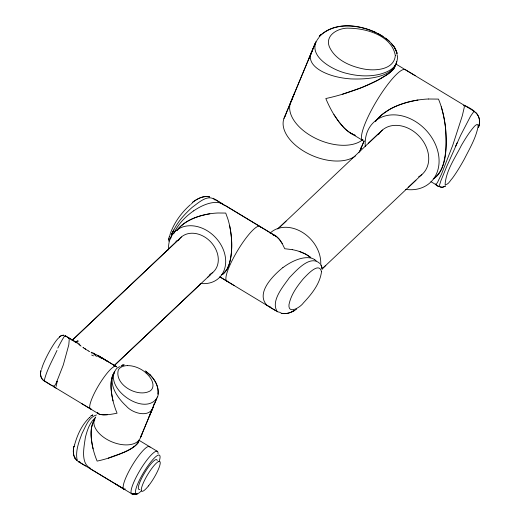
<?xml version="1.0" encoding="UTF-8"?>
<svg xmlns="http://www.w3.org/2000/svg" width="520" height="520" viewBox="0 0 520 520"><rect width="100%" height="100%" fill="white"/><g stroke="black" fill="none" stroke-linecap="round" stroke-linejoin="round"><path stroke-width="0.78" d="M474.584 112.08L474.37 111.384L473.635 111.813L470.49 116.344L460.603 135.388L446.667 166.621L440.915 180.707L439.101 186.453L442.032 187.375L445.451 186.036M168.792 241.228L168.974 238.121M158.015 394.147C159.14 385.047 153.14 376.851 146.224 371.618M158.048 393.835C158.88 386.295 154.655 379.145 149.26 374.212L150.703 375.648L145.197 370.864M478.751 126.308C480.285 121.537 479.609 115.83 475.663 112.405M153.673 404.567L153.719 404.112M74.347 446.491L74.633 444.769M396.728 61.399C395.232 69.115 386.406 72.449 379.691 74.295C368.94 76.843 357.604 76.148 346.957 73.444C332.462 70.291 304.239 54.672 319.092 37.375M168.766 239.792L169.195 236.756M169.598 236.782L169.767 235.768M153.543 405.457C151.079 418.841 132.561 413.608 126.334 406.113C117.507 398.125 107.315 383.559 114.627 371.813M170.58 238.875C173.719 226.161 182.748 215.774 192.309 207.239C198.178 203.106 208.143 193.427 215.085 200.064M56.108 386.457L57.272 381.212C56.251 381.999 54.522 388.206 53.073 385.691M74.711 444.405C77.461 434.466 82.089 424.502 89.687 417.359M40.931 370.747C40.001 373.938 40.462 377.793 43.082 380.081M169.884 235.228L170.261 233.811M478.459 127.484C482.879 116.044 474.006 109.59 464.262 105.326L396.207 64.207M478.472 127.38L479.232 124.384M41.002 370.435C39.858 374.179 40.755 378.8 44.245 380.985L90.63 408.967M157.352 396.91L140.419 437.736L141.953 434.044M170.443 233.214C174.447 222.177 181.681 212.375 190.457 204.639M284.96 116.337L294.183 93.919M315.478 42.77L310.674 54.411C308.522 63.083 317.148 69.238 323.986 72.443C332.417 76.382 341.679 78.247 350.922 78.916C366.977 79.475 396.864 78.26 397.507 56.959M140.419 437.736L153.127 407.128L149.169 416.572L152.51 408.649M154.356 404.255L156.416 399.301M283.966 118.476L315.855 41.847L310.674 54.411L312.058 51.486M360.718 149.091L364.15 140.842L359.729 151.222M290.517 102.739L311.493 52.449L308.724 58.981M173.68 233.825C177.808 224.393 185.25 216.756 193.57 210.88M156.93 398.093C143.832 417.456 101.328 386.471 116.779 368.387A24.395 14.853 35.8 0 1 119.717 366.697M56.342 382.753L63.284 364.988L68.802 344.799L69.323 338.384L65.28 335.764L76.915 342.784L79.963 345.15M57.005 350.396C52.436 360.38 46.631 370.221 44.181 380.933M173.764 230.087L171.217 234.734L172.393 233.051M94.887 419.731A17.628 9.776 78 0 0 94.068 420.738C89.219 429.26 91.267 439.771 93.087 448.851A47.925 26.585 78 0 0 97.123 461.103A47.925 12.772 -22.7 0 0 108.433 458.126M176.826 230.639C184.516 220.311 197.652 215.911 209.859 213.779A60.132 42.178 -22.8 0 1 217.9 212.992L225.725 213.064L227.877 219.018A60.132 24.843 -86.3 0 1 229.632 225.725A54.087 22.347 -86.3 0 1 230.919 233.123A48.074 19.864 -86.3 0 1 231.355 237.055A43.739 18.076 -86.3 0 1 231.628 241.098A39.715 16.413 -86.3 0 1 231.725 244.413A36.224 14.97 -86.3 0 1 231.692 247.786A32.793 13.553 -86.3 0 1 231.517 251.167A29.751 12.292 -86.3 0 1 231.192 254.54A27.086 11.193 -86.3 0 1 230.698 257.875A24.98 10.322 -86.3 0 1 230.042 261.053A23.465 9.698 -86.3 0 1 229.216 264.036L227.071 269.185L223.113 273.956A29.751 12.292 -86.3 0 1 222.053 274.586M375.466 121.511C385.398 108.329 402.363 102.798 417.957 100.022A77.753 54.541 -22.8 0 1 428.356 99.002M319.943 35.861C334.698 21.385 358.787 24.908 376.071 32.532M319.156 36.738L321.081 34.554M319.703 36.081C338.715 18.324 370.754 25.954 389.051 41.035M319.456 36.355L320.866 34.762M439.66 186.381C438.575 187.363 435.708 185.094 435.448 183.905M72.384 340.171L181.376 236.983M368.537 143.137L378.001 134.167M325.78 265.408L321.945 269.055L421.876 174.544M71.929 340.444L177.658 240.481M113.809 366.035L200.993 283.608M207.623 277.355L210.6 274.541M114.374 365.372L212.836 272.402M277.732 229.002L382.369 130.072M278.382 228.358L286.091 221.084M408.226 187.46L415.935 180.193M133.763 446.888A19.383 5.168 -22.7 0 1 131.892 448.097A21.014 5.596 -22.7 0 1 129.818 449.3A23.081 6.149 -22.7 0 1 127.621 450.476A25.441 6.779 -22.7 0 1 125.32 451.607A28.106 7.488 -22.7 0 1 122.948 452.699A30.816 8.21 -22.7 0 1 120.536 453.739A33.937 9.042 -22.7 0 1 117.501 454.961A37.297 9.938 -22.7 0 1 114.452 456.105A41.964 11.18 -22.7 0 1 108.433 458.126C118.177 453.837 133.783 451.185 138.781 440.824A23.081 6.149 -22.7 0 0 138.6 440.336M68.445 338.26L69.017 338.026L76.915 342.784L74.678 341.763M59.371 336.843L61.691 335.433L63.817 335.218M191.191 204.042L192.147 203.314M59.325 336.875L61.685 335.426L63.83 335.231M282.861 267.599C273.104 275.457 255.21 293.221 267.105 305.454M463.743 105.333L464.301 105.417L464.262 107.341L462.332 115.7L452.784 145.184L441.584 173.933L437.496 182.422L436.183 184.327L435.552 184.431M192.589 202.332C197.425 198.698 203.411 195.397 209.677 196.879C203.287 195.377 197.073 198.738 192.231 202.612M89.81 417.268L90.168 417.007M95.466 417.749C89.531 422.474 87.269 430.32 85.384 437.34C84.156 446.531 80.087 463.522 90.708 468.442M90.571 416.254L91.605 415.545M296.667 309.114C292.357 312.195 287.007 314.476 281.632 313.372M44.473 380.913L52.123 385.743M445.529 185.952L443.06 187.2L440.102 187.077M91.091 415.876L92.775 414.986M221.702 274.749L223.113 273.956A27.086 11.193 -86.3 0 0 224.504 272.766A24.98 10.322 -86.3 0 0 225.83 271.173A23.465 9.698 -86.3 0 0 227.071 269.185A22.718 9.386 -86.3 0 0 229.216 264.036C232.856 251.608 232.147 238.297 229.632 225.725M176.644 240.936L175.942 241.3M292.052 311.63L294.45 310.505C290.375 312.897 285.532 314.49 280.839 313.06M92.19 415.24L92.71 415.006M342.453 94.237L360.262 88.101A56.94 15.171 -22.7 0 0 363.734 86.71L377.188 80.529L386.893 74.828A30.459 8.119 -22.7 0 0 389.246 73.118L393.738 68.874A30.459 8.119 -22.7 0 0 394.667 67.47L395.304 65.429L393.738 68.874A29.419 7.839 -22.7 0 1 389.233 73.132C375.187 83.109 358.774 89.096 342.453 94.237A80.49 21.45 -22.7 0 1 325.812 98.527A80.49 44.648 78 0 0 333.957 114.647L338.696 121.615L343.824 127.602A56.277 31.22 78 0 0 346.587 130.195L350.142 132.867L353.762 134.784M121.94 365.352L124.332 364.845M121.752 365.404L123.383 365.001L122.181 365.3M428.356 99.002L438.477 99.099A81.959 33.865 -86.3 0 1 441.259 106.795A77.773 32.136 -86.3 0 1 443.528 115.466A69.888 28.88 -86.3 0 1 445.192 125.034A62.927 26 -86.3 0 1 445.627 128.823C446.29 145.288 448.227 168.012 433.271 178.861C442.279 173.725 444.028 162.071 445.543 152.724C447.298 137.332 445.588 121.641 441.259 106.795M113.035 400.94C111.209 391.853 109.161 381.349 114.017 372.821A18.207 10.101 78 0 0 113.087 374.433A19.383 10.751 78 0 0 112.333 376.304A21.014 11.655 78 0 0 111.755 378.424A23.081 12.805 78 0 0 111.365 380.679A25.441 14.112 78 0 0 111.13 383.065A28.106 15.593 78 0 0 111.046 385.541A30.816 17.095 78 0 0 111.098 388.07A33.937 18.824 78 0 0 111.338 391.274A37.297 20.689 78 0 0 111.755 394.511A41.964 23.283 78 0 0 113.035 400.94A47.925 26.585 78 0 0 117.065 413.185A47.925 12.772 -22.7 0 1 107.296 414.707L103.305 414.817A37.297 9.938 -22.7 0 1 101.595 414.687A33.937 9.042 -22.7 0 1 100.126 414.427A30.816 8.21 -22.7 0 1 99.158 414.109A28.106 7.488 -22.7 0 1 98.384 413.686L81.822 403.669M132.691 493.916L137.118 493.935M132.633 493.922L137.059 493.948L132.008 493.922M280.495 312.462L277.557 311.779L219.785 276.835L234.234 285.603M96.499 414.954C88.562 417.196 85.566 426.764 82.095 433.316C79.001 441.591 75.38 450.6 77.032 459.57M439.199 186.686L430.924 181.636M292.214 249.639L284.739 248.722L282.236 243.607A60.132 24.843 -86.3 0 0 279.422 239.453A54.087 22.347 -86.3 0 0 276.322 236.418A48.074 19.864 -86.3 0 0 274.677 235.397A43.739 18.076 -86.3 0 0 273.409 234.884M354.49 135.064L355.212 135.304C345.56 131.814 339.411 122.817 333.957 114.641M91.104 352.222L98.091 355.582L115.752 366.294M299.202 251.407L305.5 254.053A48.074 33.722 -22.8 0 1 308.321 255.73A43.739 30.68 -22.8 0 1 310.856 257.641L305.5 254.053A54.087 37.941 -22.8 0 0 299.195 251.407A60.132 42.178 -22.8 0 0 292.214 249.645M89.7 351.631L88.257 351M92.989 353.022L94.289 353.6M377.611 33.273L383.162 36.459M213.265 198.269L224.848 205.68M97.611 412.685A23.081 6.149 -22.7 0 0 97.845 413.16A25.441 6.779 -22.7 0 0 98.384 413.686L100.133 414.427L103.305 414.817A41.964 11.18 -22.7 0 0 107.309 414.7M415.162 75.602L405.685 69.927A41.327 8.424 -58.9 0 0 376.688 100.854A41.327 8.424 -58.9 0 0 363.058 140.615M157.339 451.347L139.347 440.486M464.016 105.183L474.487 111.469M116.207 366.554L98.091 355.582L107.322 361.218L99.808 356.694L101.387 357.897M53.489 386.555L56.661 388.466M349.427 132.392L362.31 140.179M215.326 199.505L221.416 203.183M225.167 205.452L274.534 235.281M222.118 203.651L276.322 236.425L279.422 239.453L282.236 243.607M269.132 306.69L275.373 310.459M85.553 465.913L78.397 461.591L124.105 489.164L90.526 468.891M115.232 483.795L131.865 493.876M276.322 236.425L272.981 234.761A39.715 16.413 -86.3 0 0 272.292 234.624M277.251 311.584C270.322 301.087 283.498 286.078 289.387 277.673C295.718 271.245 310.057 254.169 319.774 263.464M314.678 259.552L316.231 260.891M385.567 38.148L387.472 39.657M79.203 344.487L81.094 346.171M387.953 40.047L389.701 41.613M98.384 413.686L97.565 412.51M389.519 41.444L394.212 46.93L397.156 53.248M76.726 460.278C72.878 456.703 72.832 450.95 73.938 446.186C73.132 450.079 72.781 454.493 74.971 458.016M76.655 460.194L74.893 457.906L75.316 458.582M391.287 43.218L394.771 47.82L397.189 53.372M394.212 46.93L396.123 50.355M138.508 440.18L138.781 440.824A21.014 5.596 -22.7 0 1 138.769 441.597A19.383 5.168 -22.7 0 1 138.43 442.475A18.207 4.849 -22.7 0 1 137.761 443.456A17.628 4.7 -22.7 0 1 136.734 444.548A17.628 4.7 -22.7 0 1 135.382 445.705M321.106 264.959L322.179 268.541M396.513 53.053L396.708 53.547M321.341 265.291L322.199 269.094M397.026 54.529L397.449 56.472M361.341 146.803A41.327 23.998 22.6 0 1 358.943 152.451M355.335 156.072A41.327 23.998 22.6 0 1 304.525 151.651A41.327 23.998 22.6 0 1 285.74 115.109M362.954 139.484A41.327 23.998 22.6 0 1 312.007 136.448A41.327 23.998 22.6 0 1 292.286 99.385M455.637 146.172A41.75 2.548 -65.8 0 1 457.281 142.571M282.874 267.637A37.05 18.499 -43.1 0 1 314.632 259.597M270.303 306.807A37.05 18.499 -43.1 0 1 267.156 305.403M270.062 233.188A31.961 25.188 46.6 0 1 302.848 232.622A31.961 25.188 46.6 0 1 320.69 265.187M227.844 281.288A31.961 6.513 -58.9 0 1 237.66 250.471A31.961 6.513 -58.9 0 1 260.468 227.201M365.274 146.504A41.327 32.572 46.6 0 1 399.016 115.284A41.327 32.572 46.6 0 1 438.938 157.787A41.327 32.572 46.6 0 1 405.554 189.378M417.957 100.028A69.882 49.017 -22.8 0 0 407.453 102.226A62.238 43.661 -22.8 0 0 402.253 103.825A56.57 39.682 -22.8 0 0 397.137 105.755A51.357 36.023 -22.8 0 0 393.146 107.562A46.845 32.858 -22.8 0 0 389.291 109.616L382.194 114.452L379.06 117.253A32.305 22.659 -22.8 0 0 376.35 120.244A30.342 21.281 -22.8 0 0 375.752 121.017M378.495 134.654A29.757 23.452 46.6 0 1 419.068 136.097A29.757 23.452 46.6 0 1 418.613 176.787M193.577 210.906A37.206 18.57 -43.1 0 1 222.092 203.691M172.244 233.116A30.667 12.961 -48 0 1 173.608 230.133M41.568 369.479A19.168 2.574 -61.8 0 1 50.414 349.687A19.487 2.62 -61.8 0 1 59.508 337.376M57.798 348.107A25.493 1.391 -64.4 0 1 65.117 336.459M91.208 409A24.797 5.057 -58.9 0 1 98.82 385.099A24.797 5.057 -58.9 0 1 116.519 367.042M74.094 341.543A30.622 13.442 88.3 0 1 74.678 341.647M74.672 341.556A33.144 14.404 85.8 0 1 75.797 341.874M75.764 341.607A35.243 14.905 82.2 0 1 76.901 342.05M76.739 341.406A36.465 14.437 76.8 0 1 77.889 341.926M77.22 340.626A35.698 12.064 68.8 0 1 78.358 341.113M78.832 343.61A28.814 3.25 49.4 0 1 79.287 343.993M85.618 349.141A19.149 1.228 38.6 0 1 84.923 348.543M83.609 347.893A13.943 2.431 32.9 0 1 82.862 347.276M88.224 350.707A8.073 2.074 29.2 0 1 83.623 347.861M95.856 354.952A19.149 1.606 24.4 0 1 93.795 354.166M91.325 352.788A28.814 5.785 17.6 0 1 92.085 353.106M91.669 355.069A35.698 15.249 9.5 0 1 93.502 355.856M94.965 355.44A36.465 20.618 1.6 0 1 96.791 356.363M97.468 356.038A35.243 22.51 -5 0 1 99.197 357.084M99.502 356.915A33.144 22.412 -9.9 0 1 101.095 358.079M101.224 358.007A30.622 21.301 -13.5 0 1 101.998 358.663M168.591 249.919A31.961 25.188 46.6 0 1 194.747 226.07A31.961 25.188 46.6 0 1 225.563 258.739A31.961 25.188 46.6 0 1 200.194 283.419M209.853 213.785A54.087 37.941 -22.8 0 0 201.734 215.488A48.074 33.722 -22.8 0 0 197.704 216.723A43.739 30.68 -22.8 0 0 193.758 218.218A39.715 27.859 -22.8 0 0 190.671 219.615A36.224 25.409 -22.8 0 0 187.688 221.202A32.793 23.004 -22.8 0 0 184.853 222.976A29.751 20.872 -22.8 0 0 182.202 224.939M182.202 224.939A27.086 19 -22.8 0 0 179.777 227.103A24.98 17.524 -22.8 0 0 177.684 229.417A23.465 16.458 -22.8 0 0 176.774 230.627M178.295 240.636A23.693 18.675 46.6 0 1 210.88 242.08A23.693 18.675 46.6 0 1 209.671 274.482M140.79 436.365A24.797 14.397 22.6 0 1 111.41 441.656A24.797 14.397 22.6 0 1 95.7 416.995M146.042 373.003A21.71 12.948 28.6 0 1 151.047 378.963A19.435 11.589 28.6 0 1 152.594 387.797A18.375 10.953 28.6 0 1 151.801 389.253L151.222 389.987A19.012 11.336 28.6 0 1 150.319 390.825C138.079 398.184 114.042 384.807 118.352 369.902A19.104 11.388 28.6 0 1 122.805 366.418A19.454 11.596 28.6 0 1 127.433 365.599M127.472 365.657A18.622 11.102 28.6 0 1 146.101 372.97M120.848 366.308A24.564 15.015 36.2 0 1 121.446 366.151M158.165 394.154A24.863 14.983 32.9 0 1 157.566 397.02M125.372 489.015A24.797 5.057 -58.9 0 1 131.657 466.356A24.797 5.057 -58.9 0 1 149.994 447.232M79.898 461.857A24.876 7.423 -66.7 0 1 76.954 459.706M94.068 420.738A18.207 10.101 78 0 0 93.138 422.344A19.383 10.751 78 0 0 92.385 424.223A21.014 11.655 78 0 0 91.812 426.335A23.081 12.805 78 0 0 91.416 428.597A25.441 14.112 78 0 0 91.182 430.982A28.106 15.593 78 0 0 91.104 433.459A30.816 17.095 78 0 0 91.156 435.988A33.937 18.824 78 0 0 91.397 439.192A37.297 20.689 78 0 0 91.812 442.423A41.964 23.283 78 0 0 93.093 448.851M135.291 445.79A18.207 4.849 -22.7 0 1 133.666 446.979M139.841 489.353A17.355 3.536 -58.9 0 1 144.703 472.726A17.355 3.536 -58.9 0 1 157.196 460.603M133.393 493.682A24.797 5.057 -58.9 0 1 140.738 469.06A24.797 5.057 -58.9 0 1 158.035 453.687M141.505 490.692A22.594 4.602 -58.9 0 1 136.858 486.083A22.594 4.602 -58.9 0 1 153.049 459.355A22.594 4.602 -58.9 0 1 159.101 461.65M321.51 271.674C319.989 283.927 311.558 294.216 303.381 302.939C300.45 307.275 288.08 314.802 288.971 304.726C290.894 294.794 297.102 286.247 303.453 278.629C306.989 275.028 319.092 261.313 321.51 271.674M478.199 125.801C476.203 137.716 469.716 148.382 464.36 159.048C460.707 165.646 456.846 172.153 452.387 178.243C450.313 180.213 448.325 185.1 445.094 184.535C446.05 170.443 455.228 157.84 461.39 145.379C465.088 139.133 468.858 132.853 473.59 127.316C474.409 126.172 477.951 122.531 478.199 125.801M395.343 55.517C394.03 70.18 374.595 71.175 363.428 68.933C349.954 66.235 334.951 59.781 329.199 46.391C324.896 34.489 339.469 27.404 349.245 28.21C366.801 28.47 391.716 35.568 395.343 55.517M148.473 485.914A17.355 3.536 -58.9 0 0 159.881 461.598A17.355 3.536 -58.9 0 0 143.962 481.54A17.355 3.536 -58.9 0 0 148.473 485.914"/></g></svg>
